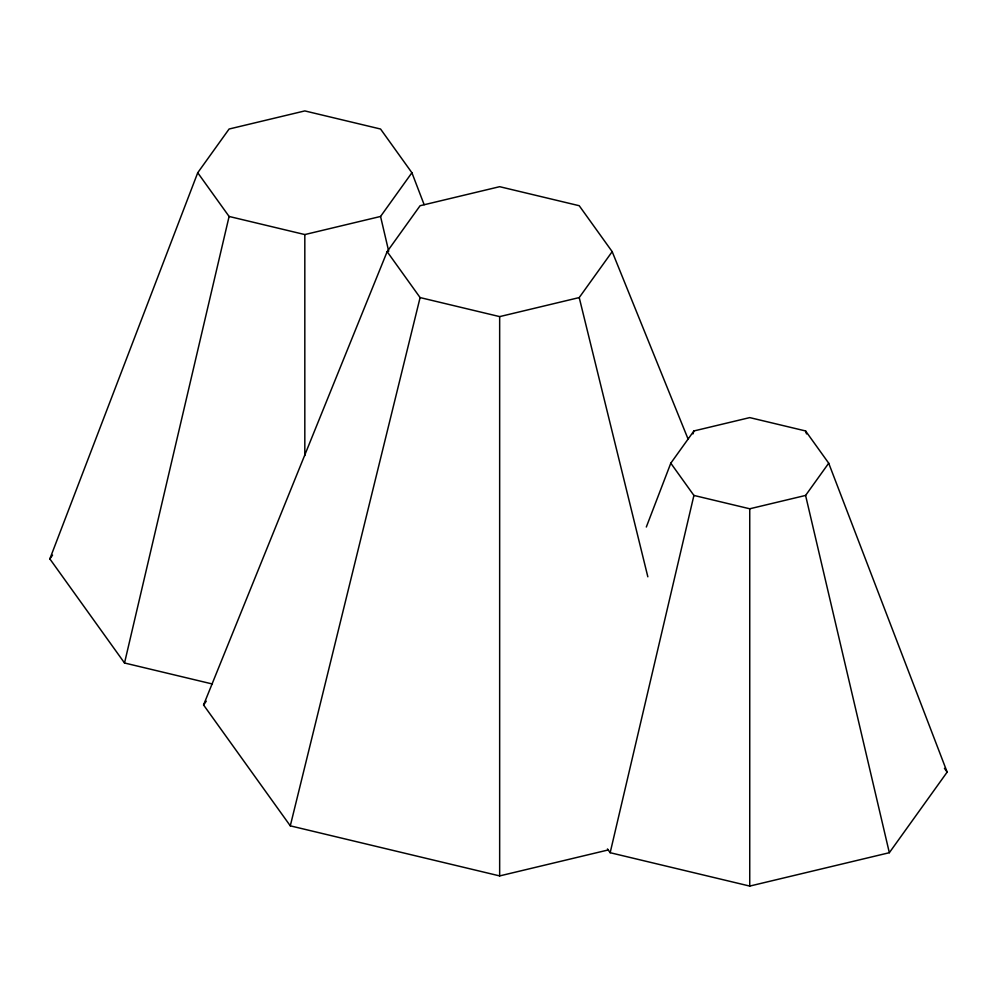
<?xml version="1.0" encoding="UTF-8"?>
<svg xmlns="http://www.w3.org/2000/svg" width="997" height="997" viewBox="0 0 997 997"><rect width="100%" height="100%" fill="white"/><g stroke="black" fill="none" stroke-linecap="round" stroke-linejoin="round"><path stroke-width="1.5" d="M212.411 684.004L124.525 662.993L229.098 216.461L197.73 172.743L229.098 129.024L304.82 110.916L380.555 129.024L411.911 172.743L424.149 204.684M610.164 852.709L693.912 495.434L670.794 463.194L693.912 430.953L749.744 417.606L805.588 430.953L828.706 463.194L947.15 772.114L889.336 852.709L749.744 886.084L610.164 852.709L607.46 848.933M608.12 849.98L499.659 875.914L290.289 825.84L420.098 297.58L387.148 251.643L420.098 205.718L499.659 186.688L579.22 205.718L612.183 251.643L688.192 439.328M692.965 433.919L693.912 430.953M124.525 662.993L49.85 558.893L197.73 172.743M646.318 527.014L670.794 463.194M290.289 825.84L203.562 704.966L387.148 251.643M49.85 558.893L52.554 555.13M229.098 216.461L304.82 234.569L380.555 216.461L411.911 172.743M203.562 704.966L206.267 701.19M420.098 297.58L499.659 316.61L579.22 297.58L612.183 251.643M693.912 495.434L749.744 508.782L805.588 495.434L828.706 463.194M944.446 768.338L947.15 772.114M805.588 430.953L806.536 433.919M579.22 297.58L647.838 576.802M805.588 495.434L889.336 852.709M380.555 216.461L388.705 251.269M749.744 508.782L749.744 886.084M499.659 316.61L499.659 875.914M304.82 234.569L304.82 455.554"/></g></svg>
